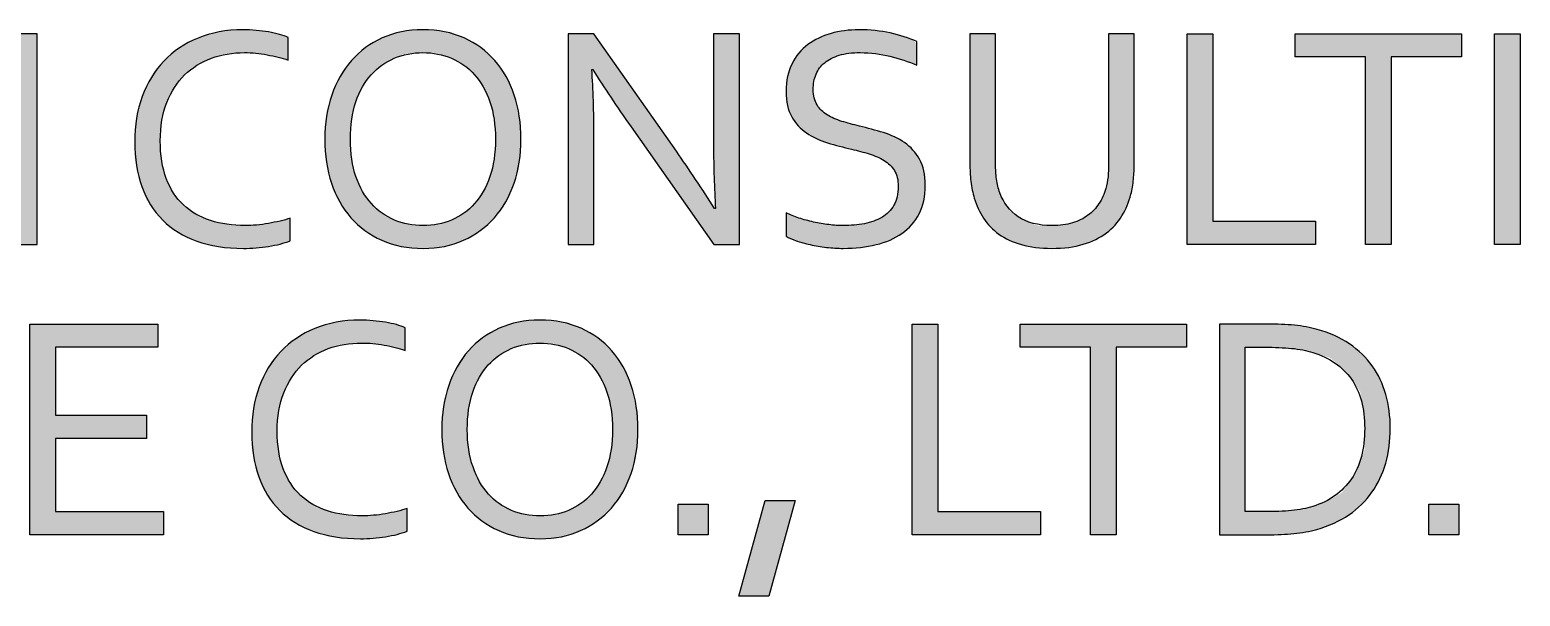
# Model space of a CAD drawing. Extents: x -18502 to 259858, y -468734 to 127958.
# Drawn here: x 100439 to 102402, y -292320 to -291575 of the extents above; entities that cross this region are included whole.
import ezdxf

# ---------------------------------------------------------------- set-up
doc = ezdxf.new("R2010")
doc.units = 0
doc.header["$LTSCALE"] = 1000
doc.layers.add('参照-TK_A1$0$TK', color=161, linetype='CONTINUOUS')
doc.layers.add('参照-TK_A1$0$图层 1', color=7, linetype='CONTINUOUS')

# ---------------------------------------------------------------- blocks, each defined once
blk = doc.blocks.new('参照-TK_A1$0$block 6')
at = {"layer": '参照-TK_A1$0$图层 1'}
h = blk.add_hatch(color=7, dxfattribs=at)
h.dxf.hatch_style = 2
edge = h.paths.add_edge_path()
edge.add_spline(control_points=[(44.8666, -12.5466), (44.8666, -12.5466), (44.8666, -12.5466), (44.8709, -12.5485), (44.8709, -12.5485), (44.8709, -12.5881), (44.8709, -12.5881), (44.8597, -12.5844), (44.8474, -12.5814), (44.8343, -12.5789), (44.8212, -12.5764), (44.8079, -12.5751), (44.7945, -12.5751), (44.7738, -12.5751), (44.7545, -12.5784), (44.7366, -12.585), (44.7187, -12.5914), (44.7031, -12.6012), (44.6899, -12.6141), (44.6767, -12.6271), (44.6663, -12.6431), (44.6587, -12.6623), (44.6511, -12.6815), (44.6473, -12.7038), (44.6473, -12.7294), (44.6473, -12.7546), (44.6509, -12.7767), (44.6579, -12.7953), (44.665, -12.8139), (44.6749, -12.8293), (44.688, -12.8415), (44.701, -12.8538), (44.7166, -12.8628), (44.735, -12.8687), (44.7533, -12.8746), (44.7736, -12.8775), (44.7961, -12.8775), (44.8022, -12.8775), (44.8087, -12.8772), (44.8157, -12.8766), (44.8225, -12.8759), (44.8294, -12.875), (44.8364, -12.8737), (44.8434, -12.8726), (44.8501, -12.8712), (44.8567, -12.8697), (44.8633, -12.8681), (44.8692, -12.8664), (44.8744, -12.8646), (44.8744, -12.8646), (44.8744, -12.9042), (44.8744, -12.9042), (44.8636, -12.9085), (44.851, -12.9117), (44.8367, -12.9139), (44.8223, -12.9163), (44.8077, -12.9174), (44.7927, -12.9174), (44.762, -12.9174), (44.7348, -12.9132), (44.7111, -12.9046), (44.6874, -12.8961), (44.6676, -12.8838), (44.6515, -12.8679), (44.6355, -12.8519), (44.6233, -12.8324), (44.615, -12.8094), (44.6068, -12.7863), (44.6027, -12.7602), (44.6027, -12.731), (44.6027, -12.7024), (44.607, -12.676), (44.6157, -12.652), (44.6245, -12.628), (44.637, -12.6072), (44.6535, -12.5901), (44.6699, -12.5728), (44.6898, -12.5593), (44.7133, -12.5497), (44.7366, -12.5401), (44.7629, -12.5352), (44.7921, -12.5352), (44.7998, -12.5352), (44.8074, -12.5356), (44.815, -12.5362), (44.8225, -12.5369), (44.8297, -12.5378), (44.8366, -12.539), (44.8435, -12.5402), (44.8497, -12.5416), (44.8558, -12.5432), (44.8616, -12.5448), (44.8666, -12.5466)], knot_values=[0, 0, 0, 0, 0.5001, 0.5001, 1, 1, 1, 2, 2, 2, 3, 3, 3, 4, 4, 4, 5, 5, 5, 6, 6, 6, 7, 7, 7, 8, 8, 8, 9, 9, 9, 10, 10, 10, 11, 11, 11, 12, 12, 12, 13, 13, 13, 14, 14, 14, 15, 15, 15, 16, 16, 16, 17, 17, 17, 18, 18, 18, 19, 19, 19, 20, 20, 20, 21, 21, 21, 22, 22, 22, 23, 23, 23, 24, 24, 24, 25, 25, 25, 26, 26, 26, 27, 27, 27, 28, 28, 28, 29, 29, 29, 30, 30, 30, 30], degree=3, periodic=0)
h = blk.add_hatch(color=7, dxfattribs=at)
h.dxf.hatch_style = 2
edge = h.paths.add_edge_path()
edge.add_spline(control_points=[(45.1572, -12.5399), (45.1572, -12.5399), (45.1572, -12.5399), (45.1785, -12.5495), (45.1998, -12.5588), (45.2177, -12.5721), (45.2325, -12.589), (45.2472, -12.6058), (45.2586, -12.6259), (45.2664, -12.6494), (45.2742, -12.6728), (45.2781, -12.6985), (45.2781, -12.7266), (45.2781, -12.7545), (45.2742, -12.7801), (45.2661, -12.8034), (45.2581, -12.8268), (45.2465, -12.8468), (45.2317, -12.8638), (45.2167, -12.8806), (45.1988, -12.8938), (45.1777, -12.9032), (45.1566, -12.9127), (45.1332, -12.9174), (45.107, -12.9174), (45.0802, -12.9174), (45.0561, -12.9127), (45.0347, -12.9032), (45.0134, -12.8938), (44.9954, -12.8806), (44.9807, -12.8638), (44.9658, -12.8468), (44.9545, -12.8268), (44.9468, -12.8034), (44.939, -12.7801), (44.9351, -12.7545), (44.9351, -12.7266), (44.9351, -12.6985), (44.9391, -12.6728), (44.9472, -12.6494), (44.9552, -12.6259), (44.9668, -12.6058), (44.9816, -12.589), (44.9965, -12.5721), (45.0144, -12.5588), (45.0356, -12.5495), (45.0567, -12.5399), (45.0804, -12.5352), (45.1065, -12.5352), (45.1333, -12.5352), (45.1572, -12.5399)], knot_values=[0, 0, 0, 0, 0.5001, 0.5001, 1, 1, 1, 2, 2, 2, 3, 3, 3, 4, 4, 4, 5, 5, 5, 6, 6, 6, 7, 7, 7, 8, 8, 8, 9, 9, 9, 10, 10, 10, 11, 11, 11, 12, 12, 12, 13, 13, 13, 14, 14, 14, 15, 15, 15, 16, 16, 16, 16], degree=3, periodic=0)
edge = h.paths.add_edge_path()
edge.add_spline(control_points=[(45.1415, -12.8743), (45.1415, -12.8743), (45.1415, -12.8743), (45.1568, -12.8679), (45.1721, -12.8615), (45.1854, -12.8519), (45.1969, -12.8392), (45.2084, -12.8266), (45.2173, -12.8108), (45.2238, -12.792), (45.2303, -12.7732), (45.2334, -12.7514), (45.2334, -12.7266), (45.2334, -12.7019), (45.2303, -12.68), (45.2238, -12.6611), (45.2173, -12.6422), (45.2084, -12.6264), (45.1969, -12.6137), (45.1854, -12.6011), (45.172, -12.5914), (45.1565, -12.585), (45.141, -12.5784), (45.1244, -12.5751), (45.1065, -12.5751), (45.0888, -12.5751), (45.0721, -12.5784), (45.0565, -12.585), (45.0411, -12.5914), (45.0276, -12.6011), (45.0163, -12.6137), (45.0048, -12.6264), (44.9958, -12.6422), (44.9893, -12.6611), (44.9828, -12.68), (44.9797, -12.7019), (44.9797, -12.7266), (44.9797, -12.7514), (44.9829, -12.7732), (44.9895, -12.792), (44.9961, -12.8108), (45.0051, -12.8266), (45.0165, -12.8392), (45.028, -12.8519), (45.0414, -12.8615), (45.0568, -12.8679), (45.0724, -12.8743), (45.0891, -12.8775), (45.107, -12.8775), (45.1249, -12.8775), (45.1415, -12.8743)], knot_values=[0, 0, 0, 0, 0.5001, 0.5001, 1, 1, 1, 2, 2, 2, 3, 3, 3, 4, 4, 4, 5, 5, 5, 6, 6, 6, 7, 7, 7, 8, 8, 8, 9, 9, 9, 10, 10, 10, 11, 11, 11, 12, 12, 12, 13, 13, 13, 14, 14, 14, 15, 15, 15, 16, 16, 16, 16], degree=3, periodic=0)
h = blk.add_hatch(color=7, dxfattribs=at)
h.dxf.hatch_style = 2
edge = h.paths.add_edge_path()
edge.add_spline(control_points=[(45.8451, -12.5766), (45.8451, -12.5766), (45.8451, -12.5766), (45.8348, -12.5797), (45.8246, -12.5827), (45.816, -12.5871), (45.8092, -12.5927), (45.8024, -12.5983), (45.7975, -12.605), (45.7941, -12.613), (45.7907, -12.621), (45.7892, -12.6299), (45.7892, -12.6397), (45.7892, -12.6504), (45.7913, -12.6594), (45.7958, -12.6665), (45.8001, -12.6735), (45.8061, -12.6793), (45.8134, -12.684), (45.8208, -12.6886), (45.8294, -12.6923), (45.8393, -12.6953), (45.849, -12.6982), (45.8593, -12.7009), (45.8698, -12.7035), (45.8842, -12.707), (45.8982, -12.7108), (45.912, -12.715), (45.9258, -12.7193), (45.9381, -12.7251), (45.9489, -12.7325), (45.9597, -12.74), (45.9684, -12.7497), (45.9751, -12.7615), (45.9818, -12.7735), (45.9852, -12.7888), (45.9852, -12.8075), (45.9852, -12.8267), (45.9816, -12.8432), (45.9743, -12.857), (45.967, -12.8708), (45.9571, -12.8823), (45.9443, -12.8912), (45.9316, -12.9001), (45.9165, -12.9067), (45.899, -12.9109), (45.8815, -12.9152), (45.8625, -12.9174), (45.8418, -12.9174), (45.8321, -12.9174), (45.8224, -12.9168), (45.8124, -12.9156), (45.8024, -12.9145), (45.7929, -12.9128), (45.7838, -12.9109), (45.7747, -12.9088), (45.7665, -12.9065), (45.7591, -12.904), (45.7518, -12.9014), (45.746, -12.8988), (45.7417, -12.8962), (45.7417, -12.8962), (45.7417, -12.8552), (45.7417, -12.8552), (45.7484, -12.8585), (45.7559, -12.8615), (45.7641, -12.8643), (45.7724, -12.8671), (45.7809, -12.8693), (45.7898, -12.8713), (45.7985, -12.8733), (45.8074, -12.8748), (45.8164, -12.8759), (45.8254, -12.877), (45.8339, -12.8775), (45.8418, -12.8775), (45.8546, -12.8775), (45.8669, -12.8764), (45.8786, -12.8742), (45.8902, -12.8721), (45.9004, -12.8683), (45.9092, -12.8632), (45.9181, -12.8581), (45.925, -12.851), (45.9302, -12.8421), (45.9352, -12.8332), (45.9378, -12.8221), (45.9378, -12.8086), (45.9378, -12.7977), (45.9356, -12.7887), (45.9311, -12.7813), (45.9265, -12.7743), (45.9206, -12.7683), (45.913, -12.7636), (45.9055, -12.7589), (45.8968, -12.7552), (45.8871, -12.7522), (45.8772, -12.7493), (45.8669, -12.7465), (45.8561, -12.744), (45.8418, -12.7407), (45.8278, -12.737), (45.814, -12.7329), (45.8004, -12.7287), (45.7882, -12.723), (45.7774, -12.7156), (45.7667, -12.7082), (45.758, -12.6988), (45.7516, -12.6873), (45.745, -12.6757), (45.7417, -12.6609), (45.7417, -12.6429), (45.7417, -12.6242), (45.7452, -12.6081), (45.7521, -12.5945), (45.7589, -12.5811), (45.7681, -12.5699), (45.7798, -12.5611), (45.7915, -12.5523), (45.805, -12.5458), (45.8203, -12.5416), (45.8355, -12.5373), (45.8518, -12.5352), (45.869, -12.5352), (45.8886, -12.5352), (45.907, -12.5371), (45.9239, -12.5408), (45.941, -12.5447), (45.9565, -12.5496), (45.9706, -12.5556), (45.9706, -12.5556), (45.9706, -12.5972), (45.9706, -12.5972), (45.9554, -12.5908), (45.9396, -12.5855), (45.9234, -12.5815), (45.907, -12.5774), (45.8897, -12.5753), (45.8712, -12.5751), (45.8572, -12.5751), (45.8451, -12.5766)], knot_values=[0, 0, 0, 0, 0.5001, 0.5001, 1, 1, 1, 2, 2, 2, 3, 3, 3, 4, 4, 4, 5, 5, 5, 6, 6, 6, 7, 7, 7, 8, 8, 8, 9, 9, 9, 10, 10, 10, 11, 11, 11, 12, 12, 12, 13, 13, 13, 14, 14, 14, 15, 15, 15, 16, 16, 16, 17, 17, 17, 18, 18, 18, 19, 19, 19, 20, 20, 20, 21, 21, 21, 22, 22, 22, 23, 23, 23, 24, 24, 24, 25, 25, 25, 26, 26, 26, 27, 27, 27, 28, 28, 28, 29, 29, 29, 30, 30, 30, 31, 31, 31, 32, 32, 32, 33, 33, 33, 34, 34, 34, 35, 35, 35, 36, 36, 36, 37, 37, 37, 38, 38, 38, 39, 39, 39, 40, 40, 40, 41, 41, 41, 42, 42, 42, 43, 43, 43, 44, 44, 44, 45, 45, 45, 46, 46, 46, 46], degree=3, periodic=0)
h = blk.add_hatch(color=7, dxfattribs=at)
h.dxf.hatch_style = 2
edge = h.paths.add_edge_path()
edge.add_spline(control_points=[(44.133, -12.9105), (44.133, -12.9105), (44.133, -12.9105), (44.133, -12.9105), (44.133, -12.9105), (44.133, -12.5421), (44.133, -12.5421), (44.133, -12.5421), (44.1775, -12.5421), (44.1775, -12.5421), (44.1775, -12.5421), (44.3221, -12.7476), (44.3221, -12.7476), (44.3447, -12.7801), (44.367, -12.8135), (44.389, -12.8477), (44.389, -12.8477), (44.3906, -12.8477), (44.3906, -12.8477), (44.3883, -12.8119), (44.3871, -12.7755), (44.3871, -12.7382), (44.3871, -12.7382), (44.3871, -12.5421), (44.3871, -12.5421), (44.3871, -12.5421), (44.4323, -12.5421), (44.4323, -12.5421), (44.4323, -12.5421), (44.4323, -12.9105), (44.4323, -12.9105), (44.4323, -12.9105), (44.3873, -12.9105), (44.3873, -12.9105), (44.3873, -12.9105), (44.2428, -12.7051), (44.2428, -12.7051), (44.2177, -12.6693), (44.1955, -12.6359), (44.1759, -12.6049), (44.1759, -12.6049), (44.1742, -12.6049), (44.1742, -12.6049), (44.1766, -12.6386), (44.1779, -12.6776), (44.1779, -12.7225), (44.1779, -12.7225), (44.1779, -12.9105), (44.1779, -12.9105), (44.1779, -12.9105), (44.133, -12.9105)], knot_values=[0, 0, 0, 0, 0.5001, 0.5001, 1, 1, 1, 2, 2, 2, 3, 3, 3, 4, 4, 4, 5, 5, 5, 6, 6, 6, 7, 7, 7, 8, 8, 8, 9, 9, 9, 10, 10, 10, 11, 11, 11, 12, 12, 12, 13, 13, 13, 14, 14, 14, 15, 15, 15, 16, 16, 16, 16], degree=3, periodic=0)
h = blk.add_hatch(color=7, dxfattribs=at)
h.dxf.hatch_style = 2
edge = h.paths.add_edge_path()
edge.add_spline(control_points=[(45.3607, -12.9105), (45.3607, -12.9105), (45.3607, -12.9105), (45.3607, -12.9105), (45.3607, -12.9105), (45.3607, -12.5421), (45.3607, -12.5421), (45.3607, -12.5421), (45.4054, -12.5421), (45.4054, -12.5421), (45.4054, -12.5421), (45.5498, -12.7476), (45.5498, -12.7476), (45.5724, -12.7801), (45.5948, -12.8135), (45.6167, -12.8477), (45.6167, -12.8477), (45.6184, -12.8477), (45.6184, -12.8477), (45.616, -12.8119), (45.6149, -12.7755), (45.6149, -12.7382), (45.6149, -12.7382), (45.6149, -12.5421), (45.6149, -12.5421), (45.6149, -12.5421), (45.6601, -12.5421), (45.6601, -12.5421), (45.6601, -12.5421), (45.6601, -12.9105), (45.6601, -12.9105), (45.6601, -12.9105), (45.6151, -12.9105), (45.6151, -12.9105), (45.6151, -12.9105), (45.4705, -12.7051), (45.4705, -12.7051), (45.4456, -12.6693), (45.4233, -12.6359), (45.4036, -12.6049), (45.4036, -12.6049), (45.402, -12.6049), (45.402, -12.6049), (45.4044, -12.6386), (45.4056, -12.6776), (45.4056, -12.7225), (45.4056, -12.7225), (45.4056, -12.9105), (45.4056, -12.9105), (45.4056, -12.9105), (45.3607, -12.9105)], knot_values=[0, 0, 0, 0, 0.5001, 0.5001, 1, 1, 1, 2, 2, 2, 3, 3, 3, 4, 4, 4, 5, 5, 5, 6, 6, 6, 7, 7, 7, 8, 8, 8, 9, 9, 9, 10, 10, 10, 11, 11, 11, 12, 12, 12, 13, 13, 13, 14, 14, 14, 15, 15, 15, 16, 16, 16, 16], degree=3, periodic=0)
h = blk.add_hatch(color=7, dxfattribs=at)
h.dxf.hatch_style = 2
edge = h.paths.add_edge_path()
edge.add_spline(control_points=[(46.1086, -12.7874), (46.1086, -12.7874), (46.1086, -12.7874), (46.1097, -12.7961), (46.111, -12.8049), (46.1129, -12.8128), (46.1154, -12.82), (46.1219, -12.8378), (46.1325, -12.8518), (46.1476, -12.8621), (46.1624, -12.8724), (46.1822, -12.8775), (46.2069, -12.8775), (46.2203, -12.8775), (46.2321, -12.876), (46.2425, -12.8728), (46.2529, -12.8697), (46.262, -12.8653), (46.2696, -12.8596), (46.2774, -12.854), (46.2838, -12.8471), (46.2889, -12.8391), (46.2941, -12.8311), (46.298, -12.8222), (46.3007, -12.8125), (46.3026, -12.8065), (46.3039, -12.7997), (46.3047, -12.7923), (46.3054, -12.7848), (46.3058, -12.7776), (46.3058, -12.7707), (46.3058, -12.7707), (46.3058, -12.5421), (46.3058, -12.5421), (46.3058, -12.5421), (46.3506, -12.5421), (46.3506, -12.5421), (46.3506, -12.5421), (46.3506, -12.7696), (46.3506, -12.7696), (46.3506, -12.7782), (46.3501, -12.7872), (46.3492, -12.7965), (46.3483, -12.8059), (46.3468, -12.8146), (46.3448, -12.8227), (46.3413, -12.8363), (46.3361, -12.8488), (46.3291, -12.8605), (46.3222, -12.8721), (46.313, -12.882), (46.3018, -12.8904), (46.2906, -12.8989), (46.2772, -12.9055), (46.2615, -12.9103), (46.2458, -12.915), (46.2274, -12.9174), (46.2063, -12.9174), (46.1862, -12.9174), (46.1684, -12.9152), (46.1531, -12.9109), (46.1379, -12.9064), (46.1249, -12.9003), (46.1139, -12.8925), (46.1031, -12.8847), (46.0941, -12.8755), (46.0871, -12.8647), (46.0801, -12.854), (46.0747, -12.8422), (46.0709, -12.8296), (46.0681, -12.8204), (46.0661, -12.8106), (46.0649, -12.8001), (46.0637, -12.7897), (46.0631, -12.7795), (46.0631, -12.7696), (46.0631, -12.7696), (46.0631, -12.5421), (46.0631, -12.5421), (46.0631, -12.5421), (46.108, -12.5421), (46.108, -12.5421), (46.108, -12.5421), (46.108, -12.7707), (46.108, -12.7707), (46.108, -12.7789), (46.1086, -12.7874)], knot_values=[0, 0, 0, 0, 0.5001, 0.5001, 1, 1, 1, 2, 2, 2, 3, 3, 3, 4, 4, 4, 5, 5, 5, 6, 6, 6, 7, 7, 7, 8, 8, 8, 9, 9, 9, 10, 10, 10, 11, 11, 11, 12, 12, 12, 13, 13, 13, 14, 14, 14, 15, 15, 15, 16, 16, 16, 17, 17, 17, 18, 18, 18, 19, 19, 19, 20, 20, 20, 21, 21, 21, 22, 22, 22, 23, 23, 23, 24, 24, 24, 25, 25, 25, 26, 26, 26, 27, 27, 27, 28, 28, 28, 28], degree=3, periodic=0)
h = blk.add_hatch(color=7, dxfattribs=at)
h.dxf.hatch_style = 2
h.paths.add_polyline_path([(46.4877, -12.5421), (46.4877, -12.8701), (46.6675, -12.8701), (46.6675, -12.9105), (46.4429, -12.9105), (46.4429, -12.5421)])
h = blk.add_hatch(color=7, dxfattribs=at)
h.dxf.hatch_style = 2
h.paths.add_polyline_path([(46.7997, -12.9105), (46.7547, -12.9105), (46.7547, -12.5827), (46.6317, -12.5827), (46.6317, -12.5421), (46.9226, -12.5421), (46.9226, -12.5827), (46.7997, -12.5827)])
h = blk.add_hatch(color=7, dxfattribs=at)
h.dxf.hatch_style = 2
h.paths.add_polyline_path([(46.9805, -12.9105), (46.9805, -12.5421), (47.0255, -12.5421), (47.0255, -12.9105)])
h = blk.add_hatch(color=7, dxfattribs=at)
h.dxf.hatch_style = 2
h.paths.add_polyline_path([(44.4642, -13.3777), (44.6531, -13.3777), (44.6531, -13.4182), (44.4193, -13.4182), (44.4193, -13.0498), (44.6428, -13.0498), (44.6428, -13.0903), (44.4642, -13.0903), (44.4642, -13.2093), (44.6231, -13.2093), (44.6231, -13.2497), (44.4642, -13.2497)])
h = blk.add_hatch(color=7, dxfattribs=at)
h.dxf.hatch_style = 2
edge = h.paths.add_edge_path()
edge.add_spline(control_points=[(45.0712, -13.0543), (45.0712, -13.0543), (45.0712, -13.0543), (45.0754, -13.0561), (45.0754, -13.0561), (45.0754, -13.0957), (45.0754, -13.0957), (45.0643, -13.0921), (45.0522, -13.0891), (45.0388, -13.0865), (45.0257, -13.0841), (45.0125, -13.0829), (44.9991, -13.0829), (44.9784, -13.0829), (44.9592, -13.0861), (44.9412, -13.0926), (44.9233, -13.0992), (44.9077, -13.1088), (44.8945, -13.1217), (44.8813, -13.1348), (44.871, -13.1508), (44.8632, -13.17), (44.8556, -13.1891), (44.8518, -13.2115), (44.8518, -13.237), (44.8518, -13.2624), (44.8554, -13.2843), (44.8625, -13.303), (44.8696, -13.3215), (44.8796, -13.337), (44.8926, -13.3493), (44.9056, -13.3614), (44.9212, -13.3704), (44.9396, -13.3764), (44.9578, -13.3822), (44.9783, -13.3851), (45.0007, -13.3851), (45.0068, -13.3851), (45.0134, -13.3848), (45.0202, -13.3841), (45.0271, -13.3836), (45.034, -13.3827), (45.0411, -13.3814), (45.048, -13.3803), (45.0547, -13.3789), (45.0613, -13.3773), (45.0679, -13.3758), (45.0739, -13.374), (45.079, -13.3722), (45.079, -13.3722), (45.079, -13.4118), (45.079, -13.4118), (45.0682, -13.4161), (45.0556, -13.4194), (45.0413, -13.4216), (45.027, -13.4238), (45.0123, -13.4251), (44.9972, -13.4251), (44.9667, -13.4251), (44.9395, -13.4209), (44.9158, -13.4123), (44.892, -13.4038), (44.8723, -13.3915), (44.8562, -13.3756), (44.8401, -13.3595), (44.828, -13.3401), (44.8196, -13.317), (44.8114, -13.294), (44.8073, -13.2679), (44.8073, -13.2387), (44.8073, -13.2101), (44.8116, -13.1837), (44.8203, -13.1597), (44.829, -13.1356), (44.8416, -13.115), (44.8581, -13.0977), (44.8744, -13.0805), (44.8944, -13.067), (44.9178, -13.0575), (44.9412, -13.0477), (44.9676, -13.0429), (44.9967, -13.0429), (45.0044, -13.0429), (45.012, -13.0433), (45.0195, -13.0439), (45.0271, -13.0446), (45.0343, -13.0455), (45.0412, -13.0466), (45.048, -13.0478), (45.0544, -13.0492), (45.0603, -13.0508), (45.0662, -13.0526), (45.0712, -13.0543)], knot_values=[0, 0, 0, 0, 0.5001, 0.5001, 1, 1, 1, 2, 2, 2, 3, 3, 3, 4, 4, 4, 5, 5, 5, 6, 6, 6, 7, 7, 7, 8, 8, 8, 9, 9, 9, 10, 10, 10, 11, 11, 11, 12, 12, 12, 13, 13, 13, 14, 14, 14, 15, 15, 15, 16, 16, 16, 17, 17, 17, 18, 18, 18, 19, 19, 19, 20, 20, 20, 21, 21, 21, 22, 22, 22, 23, 23, 23, 24, 24, 24, 25, 25, 25, 26, 26, 26, 27, 27, 27, 28, 28, 28, 29, 29, 29, 30, 30, 30, 30], degree=3, periodic=0)
h = blk.add_hatch(color=7, dxfattribs=at)
h.dxf.hatch_style = 2
edge = h.paths.add_edge_path()
edge.add_spline(control_points=[(45.3619, -13.0476), (45.3619, -13.0476), (45.3619, -13.0476), (45.3831, -13.0571), (45.4043, -13.0665), (45.4223, -13.0796), (45.437, -13.0966), (45.4517, -13.1135), (45.463, -13.1337), (45.471, -13.157), (45.4787, -13.1805), (45.4827, -13.2061), (45.4827, -13.2342), (45.4827, -13.2622), (45.4787, -13.2878), (45.4707, -13.3111), (45.4626, -13.3344), (45.4512, -13.3545), (45.4363, -13.3714), (45.4213, -13.3883), (45.4034, -13.4015), (45.3823, -13.4109), (45.3613, -13.4203), (45.3378, -13.4251), (45.3117, -13.4251), (45.2847, -13.4251), (45.2607, -13.4203), (45.2392, -13.4109), (45.2181, -13.4015), (45.2, -13.3883), (45.1852, -13.3714), (45.1704, -13.3545), (45.1592, -13.3344), (45.1514, -13.3111), (45.1436, -13.2878), (45.1396, -13.2622), (45.1396, -13.2342), (45.1396, -13.2061), (45.1437, -13.1805), (45.1517, -13.157), (45.1599, -13.1337), (45.1713, -13.1135), (45.1862, -13.0966), (45.201, -13.0796), (45.219, -13.0665), (45.2401, -13.0571), (45.2613, -13.0476), (45.2849, -13.0429), (45.3111, -13.0429), (45.3379, -13.0429), (45.3619, -13.0476)], knot_values=[0, 0, 0, 0, 0.5001, 0.5001, 1, 1, 1, 2, 2, 2, 3, 3, 3, 4, 4, 4, 5, 5, 5, 6, 6, 6, 7, 7, 7, 8, 8, 8, 9, 9, 9, 10, 10, 10, 11, 11, 11, 12, 12, 12, 13, 13, 13, 14, 14, 14, 15, 15, 15, 16, 16, 16, 16], degree=3, periodic=0)
edge = h.paths.add_edge_path()
edge.add_spline(control_points=[(45.3462, -13.382), (45.3462, -13.382), (45.3462, -13.382), (45.3614, -13.3756), (45.3766, -13.3691), (45.39, -13.3595), (45.4015, -13.347), (45.4129, -13.3342), (45.4218, -13.3184), (45.4284, -13.2996), (45.4348, -13.2809), (45.4381, -13.259), (45.4381, -13.2342), (45.4381, -13.2095), (45.4348, -13.1877), (45.4284, -13.1687), (45.4218, -13.1498), (45.4129, -13.134), (45.4015, -13.1213), (45.39, -13.1088), (45.3766, -13.0992), (45.3611, -13.0926), (45.3456, -13.0861), (45.3289, -13.0829), (45.3111, -13.0829), (45.2933, -13.0829), (45.2767, -13.0861), (45.2611, -13.0926), (45.2457, -13.0992), (45.2322, -13.1088), (45.2209, -13.1213), (45.2094, -13.134), (45.2004, -13.1498), (45.194, -13.1687), (45.1873, -13.1877), (45.1842, -13.2095), (45.1842, -13.2342), (45.1842, -13.259), (45.1874, -13.2809), (45.1942, -13.2996), (45.2006, -13.3184), (45.2097, -13.3342), (45.2211, -13.347), (45.2325, -13.3595), (45.2459, -13.3691), (45.2614, -13.3756), (45.277, -13.382), (45.2937, -13.3851), (45.3117, -13.3851), (45.3295, -13.3851), (45.3462, -13.382)], knot_values=[0, 0, 0, 0, 0.5001, 0.5001, 1, 1, 1, 2, 2, 2, 3, 3, 3, 4, 4, 4, 5, 5, 5, 6, 6, 6, 7, 7, 7, 8, 8, 8, 9, 9, 9, 10, 10, 10, 11, 11, 11, 12, 12, 12, 13, 13, 13, 14, 14, 14, 15, 15, 15, 16, 16, 16, 16], degree=3, periodic=0)
h = blk.add_hatch(color=7, dxfattribs=at)
h.dxf.hatch_style = 2
h.paths.add_polyline_path([(46.0069, -13.0498), (46.0069, -13.3777), (46.1867, -13.3777), (46.1867, -13.4182), (45.962, -13.4182), (45.962, -13.0498)])
h = blk.add_hatch(color=7, dxfattribs=at)
h.dxf.hatch_style = 2
h.paths.add_polyline_path([(46.3189, -13.4182), (46.2739, -13.4182), (46.2739, -13.0903), (46.1509, -13.0903), (46.1509, -13.0498), (46.442, -13.0498), (46.442, -13.0903), (46.3189, -13.0903)])
h = blk.add_hatch(color=7, dxfattribs=at)
h.dxf.hatch_style = 2
edge = h.paths.add_edge_path()
edge.add_spline(control_points=[(46.7108, -13.0736), (46.7108, -13.0736), (46.7108, -13.0736), (46.7268, -13.0845), (46.7429, -13.0954), (46.7562, -13.1081), (46.7668, -13.1229), (46.7773, -13.1377), (46.7852, -13.1543), (46.7904, -13.1728), (46.7957, -13.1911), (46.7983, -13.2111), (46.7983, -13.2323), (46.7983, -13.2537), (46.7957, -13.274), (46.7903, -13.293), (46.785, -13.3118), (46.7769, -13.3289), (46.7662, -13.3439), (46.7555, -13.3591), (46.7421, -13.3722), (46.7261, -13.3833), (46.7099, -13.3943), (46.6912, -13.4028), (46.6697, -13.4089), (46.6574, -13.4124), (46.6441, -13.4147), (46.6297, -13.4161), (46.6155, -13.4175), (46.5999, -13.4182), (46.5832, -13.4182), (46.5832, -13.4182), (46.4998, -13.4182), (46.4998, -13.4182), (46.4998, -13.4182), (46.4998, -13.0498), (46.4998, -13.0498), (46.4998, -13.0498), (46.5841, -13.0498), (46.5841, -13.0498), (46.6007, -13.0498), (46.6163, -13.0505), (46.6306, -13.0518), (46.6449, -13.0532), (46.6583, -13.0557), (46.6705, -13.0592), (46.6919, -13.0652), (46.7108, -13.0736)], knot_values=[0, 0, 0, 0, 0.5001, 0.5001, 1, 1, 1, 2, 2, 2, 3, 3, 3, 4, 4, 4, 5, 5, 5, 6, 6, 6, 7, 7, 7, 8, 8, 8, 9, 9, 9, 10, 10, 10, 11, 11, 11, 12, 12, 12, 13, 13, 13, 14, 14, 14, 15, 15, 15, 15], degree=3, periodic=0)
edge = h.paths.add_edge_path()
edge.add_spline(control_points=[(46.6118, -13.3771), (46.6118, -13.3771), (46.6118, -13.3771), (46.6256, -13.3758), (46.6393, -13.3746), (46.6519, -13.3721), (46.663, -13.3686), (46.6922, -13.3595), (46.7147, -13.3434), (46.7303, -13.3205), (46.7458, -13.2975), (46.7536, -13.2682), (46.7536, -13.2323), (46.7536, -13.197), (46.7458, -13.1682), (46.7303, -13.1461), (46.7147, -13.1241), (46.6922, -13.1085), (46.663, -13.0994), (46.6519, -13.0959), (46.6393, -13.0935), (46.6256, -13.0922), (46.6118, -13.0909), (46.5963, -13.0903), (46.579, -13.0903), (46.579, -13.0903), (46.5446, -13.0903), (46.5446, -13.0903), (46.5446, -13.0903), (46.5446, -13.3777), (46.5446, -13.3777), (46.5446, -13.3777), (46.579, -13.3777), (46.579, -13.3777), (46.5963, -13.3777), (46.6118, -13.3771)], knot_values=[0, 0, 0, 0, 0.5001, 0.5001, 1, 1, 1, 2, 2, 2, 3, 3, 3, 4, 4, 4, 5, 5, 5, 6, 6, 6, 7, 7, 7, 8, 8, 8, 9, 9, 9, 10, 10, 10, 11, 11, 11, 11], degree=3, periodic=0)
h = blk.add_hatch(color=7, dxfattribs=at)
h.dxf.hatch_style = 2
h.paths.add_polyline_path([(45.5529, -13.4182), (45.5529, -13.3645), (45.6052, -13.3645), (45.6052, -13.4182)])
h = blk.add_hatch(color=7, dxfattribs=at)
h.dxf.hatch_style = 2
h.paths.add_polyline_path([(45.7051, -13.3581), (45.7574, -13.3581), (45.7116, -13.5256), (45.6592, -13.5256)])
h = blk.add_hatch(color=7, dxfattribs=at)
h.dxf.hatch_style = 2
h.paths.add_polyline_path([(46.8657, -13.4182), (46.8657, -13.3645), (46.918, -13.3645), (46.918, -13.4182)])
at = {"layer": '参照-TK_A1$0$图层 1', "color": 7}
for points in [[(46.4877, -12.5421), (46.4877, -12.8701), (46.6675, -12.8701), (46.6675, -12.9105), (46.4429, -12.9105), (46.4429, -12.5421), (46.4877, -12.5421)], [(46.7997, -12.9105), (46.7547, -12.9105), (46.7547, -12.5827), (46.6317, -12.5827), (46.6317, -12.5421), (46.9226, -12.5421), (46.9226, -12.5827), (46.7997, -12.5827), (46.7997, -12.9105)], [(46.9805, -12.9105), (46.9805, -12.5421), (47.0255, -12.5421), (47.0255, -12.9105), (46.9805, -12.9105)], [(44.4642, -13.3777), (44.6531, -13.3777), (44.6531, -13.4182), (44.4193, -13.4182), (44.4193, -13.0498), (44.6428, -13.0498), (44.6428, -13.0903), (44.4642, -13.0903), (44.4642, -13.2093), (44.6231, -13.2093), (44.6231, -13.2497), (44.4642, -13.2497), (44.4642, -13.3777)], [(46.0069, -13.0498), (46.0069, -13.3777), (46.1867, -13.3777), (46.1867, -13.4182), (45.962, -13.4182), (45.962, -13.0498), (46.0069, -13.0498)], [(46.3189, -13.4182), (46.2739, -13.4182), (46.2739, -13.0903), (46.1509, -13.0903), (46.1509, -13.0498), (46.442, -13.0498), (46.442, -13.0903), (46.3189, -13.0903), (46.3189, -13.4182)], [(45.5529, -13.4182), (45.5529, -13.3645), (45.6052, -13.3645), (45.6052, -13.4182), (45.5529, -13.4182)], [(45.7051, -13.3581), (45.7574, -13.3581), (45.7116, -13.5256), (45.6592, -13.5256), (45.7051, -13.3581)], [(46.8657, -13.4182), (46.8657, -13.3645), (46.918, -13.3645), (46.918, -13.4182), (46.8657, -13.4182)]]:
    blk.add_lwpolyline(points, dxfattribs=at)
for points, knots in [([(44.7945, -12.5751), (44.7738, -12.5751), (44.7545, -12.5784), (44.7366, -12.585), (44.7187, -12.5914), (44.7031, -12.6012), (44.6899, -12.6141), (44.6767, -12.6271), (44.6663, -12.6431), (44.6587, -12.6623), (44.6511, -12.6815), (44.6473, -12.7038), (44.6473, -12.7294), (44.6473, -12.7546), (44.6509, -12.7767), (44.6579, -12.7953), (44.665, -12.8139), (44.6749, -12.8293), (44.688, -12.8415), (44.701, -12.8538), (44.7166, -12.8628), (44.735, -12.8687), (44.7533, -12.8746), (44.7736, -12.8775), (44.7961, -12.8775), (44.8022, -12.8775), (44.8087, -12.8772), (44.8157, -12.8766), (44.8225, -12.8759), (44.8294, -12.875), (44.8364, -12.8737), (44.8434, -12.8726), (44.8501, -12.8712), (44.8567, -12.8697), (44.8633, -12.8681), (44.8692, -12.8664), (44.8744, -12.8646), (44.8744, -12.8646), (44.8744, -12.9042), (44.8744, -12.9042), (44.8636, -12.9085), (44.851, -12.9117), (44.8367, -12.9139), (44.8223, -12.9163), (44.8077, -12.9174), (44.7927, -12.9174), (44.762, -12.9174), (44.7348, -12.9132), (44.7111, -12.9046), (44.6874, -12.8961), (44.6676, -12.8838), (44.6515, -12.8679), (44.6355, -12.8519), (44.6233, -12.8324), (44.615, -12.8094), (44.6068, -12.7863), (44.6027, -12.7602), (44.6027, -12.731), (44.6027, -12.7024), (44.607, -12.676), (44.6157, -12.652), (44.6245, -12.628), (44.637, -12.6072), (44.6535, -12.5901), (44.6699, -12.5728), (44.6898, -12.5593), (44.7133, -12.5497), (44.7366, -12.5401), (44.7629, -12.5352), (44.7921, -12.5352), (44.7998, -12.5352), (44.8074, -12.5356), (44.815, -12.5362), (44.8225, -12.5369), (44.8297, -12.5378), (44.8366, -12.539), (44.8435, -12.5402), (44.8497, -12.5416), (44.8558, -12.5432), (44.8616, -12.5448), (44.8666, -12.5466), (44.8709, -12.5485), (44.8709, -12.5485), (44.8709, -12.5881), (44.8709, -12.5881), (44.8597, -12.5844), (44.8474, -12.5814), (44.8343, -12.5789), (44.8212, -12.5764), (44.8079, -12.5751), (44.7945, -12.5751)], [0, 0, 0, 0, 1, 1, 1, 2, 2, 2, 3, 3, 3, 4, 4, 4, 5, 5, 5, 6, 6, 6, 7, 7, 7, 8, 8, 8, 9, 9, 9, 10, 10, 10, 11, 11, 11, 12, 12, 12, 13, 13, 13, 14, 14, 14, 15, 15, 15, 16, 16, 16, 17, 17, 17, 18, 18, 18, 19, 19, 19, 20, 20, 20, 21, 21, 21, 22, 22, 22, 23, 23, 23, 24, 24, 24, 25, 25, 25, 26, 26, 26, 27, 27, 27, 28, 28, 28, 29, 29, 29, 30, 30, 30, 30]), ([(45.2781, -12.7266), (45.2781, -12.7545), (45.2742, -12.7801), (45.2661, -12.8034), (45.2581, -12.8268), (45.2465, -12.8468), (45.2317, -12.8638), (45.2167, -12.8806), (45.1988, -12.8938), (45.1777, -12.9032), (45.1566, -12.9127), (45.1332, -12.9174), (45.107, -12.9174), (45.0802, -12.9174), (45.0561, -12.9127), (45.0347, -12.9032), (45.0134, -12.8938), (44.9954, -12.8806), (44.9807, -12.8638), (44.9658, -12.8468), (44.9545, -12.8268), (44.9468, -12.8034), (44.939, -12.7801), (44.9351, -12.7545), (44.9351, -12.7266), (44.9351, -12.6985), (44.9391, -12.6728), (44.9472, -12.6494), (44.9552, -12.6259), (44.9668, -12.6058), (44.9816, -12.589), (44.9965, -12.5721), (45.0144, -12.5588), (45.0356, -12.5495), (45.0567, -12.5399), (45.0804, -12.5352), (45.1065, -12.5352), (45.1333, -12.5352), (45.1572, -12.5399), (45.1785, -12.5495), (45.1998, -12.5588), (45.2177, -12.5721), (45.2325, -12.589), (45.2472, -12.6058), (45.2586, -12.6259), (45.2664, -12.6494), (45.2742, -12.6728), (45.2781, -12.6985), (45.2781, -12.7266)], [0, 0, 0, 0, 1, 1, 1, 2, 2, 2, 3, 3, 3, 4, 4, 4, 5, 5, 5, 6, 6, 6, 7, 7, 7, 8, 8, 8, 9, 9, 9, 10, 10, 10, 11, 11, 11, 12, 12, 12, 13, 13, 13, 14, 14, 14, 15, 15, 15, 16, 16, 16, 16]), ([(45.7892, -12.6397), (45.7892, -12.6504), (45.7913, -12.6594), (45.7958, -12.6665), (45.8001, -12.6735), (45.8061, -12.6793), (45.8134, -12.684), (45.8208, -12.6886), (45.8294, -12.6923), (45.8393, -12.6953), (45.849, -12.6982), (45.8593, -12.7009), (45.8698, -12.7035), (45.8842, -12.707), (45.8982, -12.7108), (45.912, -12.715), (45.9258, -12.7193), (45.9381, -12.7251), (45.9489, -12.7325), (45.9597, -12.74), (45.9684, -12.7497), (45.9751, -12.7615), (45.9818, -12.7735), (45.9852, -12.7888), (45.9852, -12.8075), (45.9852, -12.8267), (45.9816, -12.8432), (45.9743, -12.857), (45.967, -12.8708), (45.9571, -12.8823), (45.9443, -12.8912), (45.9316, -12.9001), (45.9165, -12.9067), (45.899, -12.9109), (45.8815, -12.9152), (45.8625, -12.9174), (45.8418, -12.9174), (45.8321, -12.9174), (45.8224, -12.9168), (45.8124, -12.9156), (45.8024, -12.9145), (45.7929, -12.9128), (45.7838, -12.9109), (45.7747, -12.9088), (45.7665, -12.9065), (45.7591, -12.904), (45.7518, -12.9014), (45.746, -12.8988), (45.7417, -12.8962), (45.7417, -12.8962), (45.7417, -12.8552), (45.7417, -12.8552), (45.7484, -12.8585), (45.7559, -12.8615), (45.7641, -12.8643), (45.7724, -12.8671), (45.7809, -12.8693), (45.7898, -12.8713), (45.7985, -12.8733), (45.8074, -12.8748), (45.8164, -12.8759), (45.8254, -12.877), (45.8339, -12.8775), (45.8418, -12.8775), (45.8546, -12.8775), (45.8669, -12.8764), (45.8786, -12.8742), (45.8902, -12.8721), (45.9004, -12.8683), (45.9092, -12.8632), (45.9181, -12.8581), (45.925, -12.851), (45.9302, -12.8421), (45.9352, -12.8332), (45.9378, -12.8221), (45.9378, -12.8086), (45.9378, -12.7977), (45.9356, -12.7887), (45.9311, -12.7813), (45.9265, -12.7743), (45.9206, -12.7683), (45.913, -12.7636), (45.9055, -12.7589), (45.8968, -12.7552), (45.8871, -12.7522), (45.8772, -12.7493), (45.8669, -12.7465), (45.8561, -12.744), (45.8418, -12.7407), (45.8278, -12.737), (45.814, -12.7329), (45.8004, -12.7287), (45.7882, -12.723), (45.7774, -12.7156), (45.7667, -12.7082), (45.758, -12.6988), (45.7516, -12.6873), (45.745, -12.6757), (45.7417, -12.6609), (45.7417, -12.6429), (45.7417, -12.6242), (45.7452, -12.6081), (45.7521, -12.5945), (45.7589, -12.5811), (45.7681, -12.5699), (45.7798, -12.5611), (45.7915, -12.5523), (45.805, -12.5458), (45.8203, -12.5416), (45.8355, -12.5373), (45.8518, -12.5352), (45.869, -12.5352), (45.8886, -12.5352), (45.907, -12.5371), (45.9239, -12.5408), (45.941, -12.5447), (45.9565, -12.5496), (45.9706, -12.5556), (45.9706, -12.5556), (45.9706, -12.5972), (45.9706, -12.5972), (45.9554, -12.5908), (45.9396, -12.5855), (45.9234, -12.5815), (45.907, -12.5774), (45.8897, -12.5753), (45.8712, -12.5751), (45.8572, -12.5751), (45.8451, -12.5766), (45.8348, -12.5797), (45.8246, -12.5827), (45.816, -12.5871), (45.8092, -12.5927), (45.8024, -12.5983), (45.7975, -12.605), (45.7941, -12.613), (45.7907, -12.621), (45.7892, -12.6299), (45.7892, -12.6397)], [0, 0, 0, 0, 1, 1, 1, 2, 2, 2, 3, 3, 3, 4, 4, 4, 5, 5, 5, 6, 6, 6, 7, 7, 7, 8, 8, 8, 9, 9, 9, 10, 10, 10, 11, 11, 11, 12, 12, 12, 13, 13, 13, 14, 14, 14, 15, 15, 15, 16, 16, 16, 17, 17, 17, 18, 18, 18, 19, 19, 19, 20, 20, 20, 21, 21, 21, 22, 22, 22, 23, 23, 23, 24, 24, 24, 25, 25, 25, 26, 26, 26, 27, 27, 27, 28, 28, 28, 29, 29, 29, 30, 30, 30, 31, 31, 31, 32, 32, 32, 33, 33, 33, 34, 34, 34, 35, 35, 35, 36, 36, 36, 37, 37, 37, 38, 38, 38, 39, 39, 39, 40, 40, 40, 41, 41, 41, 42, 42, 42, 43, 43, 43, 44, 44, 44, 45, 45, 45, 46, 46, 46, 46]), ([(44.3221, -12.7476), (44.3447, -12.7801), (44.367, -12.8135), (44.389, -12.8477), (44.389, -12.8477), (44.3906, -12.8477), (44.3906, -12.8477), (44.3883, -12.8119), (44.3871, -12.7755), (44.3871, -12.7382), (44.3871, -12.7382), (44.3871, -12.5421), (44.3871, -12.5421), (44.3871, -12.5421), (44.4323, -12.5421), (44.4323, -12.5421), (44.4323, -12.5421), (44.4323, -12.9105), (44.4323, -12.9105), (44.4323, -12.9105), (44.3873, -12.9105), (44.3873, -12.9105), (44.3873, -12.9105), (44.2428, -12.7051), (44.2428, -12.7051), (44.2177, -12.6693), (44.1955, -12.6359), (44.1759, -12.6049), (44.1759, -12.6049), (44.1742, -12.6049), (44.1742, -12.6049), (44.1766, -12.6386), (44.1779, -12.6776), (44.1779, -12.7225), (44.1779, -12.7225), (44.1779, -12.9105), (44.1779, -12.9105), (44.1779, -12.9105), (44.133, -12.9105), (44.133, -12.9105), (44.133, -12.9105), (44.133, -12.5421), (44.133, -12.5421), (44.133, -12.5421), (44.1775, -12.5421), (44.1775, -12.5421), (44.1775, -12.5421), (44.3221, -12.7476), (44.3221, -12.7476)], [0, 0, 0, 0, 1, 1, 1, 2, 2, 2, 3, 3, 3, 4, 4, 4, 5, 5, 5, 6, 6, 6, 7, 7, 7, 8, 8, 8, 9, 9, 9, 10, 10, 10, 11, 11, 11, 12, 12, 12, 13, 13, 13, 14, 14, 14, 15, 15, 15, 16, 16, 16, 16]), ([(45.5498, -12.7476), (45.5724, -12.7801), (45.5948, -12.8135), (45.6167, -12.8477), (45.6167, -12.8477), (45.6184, -12.8477), (45.6184, -12.8477), (45.616, -12.8119), (45.6149, -12.7755), (45.6149, -12.7382), (45.6149, -12.7382), (45.6149, -12.5421), (45.6149, -12.5421), (45.6149, -12.5421), (45.6601, -12.5421), (45.6601, -12.5421), (45.6601, -12.5421), (45.6601, -12.9105), (45.6601, -12.9105), (45.6601, -12.9105), (45.6151, -12.9105), (45.6151, -12.9105), (45.6151, -12.9105), (45.4705, -12.7051), (45.4705, -12.7051), (45.4456, -12.6693), (45.4233, -12.6359), (45.4036, -12.6049), (45.4036, -12.6049), (45.402, -12.6049), (45.402, -12.6049), (45.4044, -12.6386), (45.4056, -12.6776), (45.4056, -12.7225), (45.4056, -12.7225), (45.4056, -12.9105), (45.4056, -12.9105), (45.4056, -12.9105), (45.3607, -12.9105), (45.3607, -12.9105), (45.3607, -12.9105), (45.3607, -12.5421), (45.3607, -12.5421), (45.3607, -12.5421), (45.4054, -12.5421), (45.4054, -12.5421), (45.4054, -12.5421), (45.5498, -12.7476), (45.5498, -12.7476)], [0, 0, 0, 0, 1, 1, 1, 2, 2, 2, 3, 3, 3, 4, 4, 4, 5, 5, 5, 6, 6, 6, 7, 7, 7, 8, 8, 8, 9, 9, 9, 10, 10, 10, 11, 11, 11, 12, 12, 12, 13, 13, 13, 14, 14, 14, 15, 15, 15, 16, 16, 16, 16]), ([(46.2069, -12.8775), (46.2203, -12.8775), (46.2321, -12.876), (46.2425, -12.8728), (46.2529, -12.8697), (46.262, -12.8653), (46.2696, -12.8596), (46.2774, -12.854), (46.2838, -12.8471), (46.2889, -12.8391), (46.2941, -12.8311), (46.298, -12.8222), (46.3007, -12.8125), (46.3026, -12.8065), (46.3039, -12.7997), (46.3047, -12.7923), (46.3054, -12.7848), (46.3058, -12.7776), (46.3058, -12.7707), (46.3058, -12.7707), (46.3058, -12.5421), (46.3058, -12.5421), (46.3058, -12.5421), (46.3506, -12.5421), (46.3506, -12.5421), (46.3506, -12.5421), (46.3506, -12.7696), (46.3506, -12.7696), (46.3506, -12.7782), (46.3501, -12.7872), (46.3492, -12.7965), (46.3483, -12.8059), (46.3468, -12.8146), (46.3448, -12.8227), (46.3413, -12.8363), (46.3361, -12.8488), (46.3291, -12.8605), (46.3222, -12.8721), (46.313, -12.882), (46.3018, -12.8904), (46.2906, -12.8989), (46.2772, -12.9055), (46.2615, -12.9103), (46.2458, -12.915), (46.2274, -12.9174), (46.2063, -12.9174), (46.1862, -12.9174), (46.1684, -12.9152), (46.1531, -12.9109), (46.1379, -12.9064), (46.1249, -12.9003), (46.1139, -12.8925), (46.1031, -12.8847), (46.0941, -12.8755), (46.0871, -12.8647), (46.0801, -12.854), (46.0747, -12.8422), (46.0709, -12.8296), (46.0681, -12.8204), (46.0661, -12.8106), (46.0649, -12.8001), (46.0637, -12.7897), (46.0631, -12.7795), (46.0631, -12.7696), (46.0631, -12.7696), (46.0631, -12.5421), (46.0631, -12.5421), (46.0631, -12.5421), (46.108, -12.5421), (46.108, -12.5421), (46.108, -12.5421), (46.108, -12.7707), (46.108, -12.7707), (46.108, -12.7789), (46.1086, -12.7874), (46.1097, -12.7961), (46.111, -12.8049), (46.1129, -12.8128), (46.1154, -12.82), (46.1219, -12.8378), (46.1325, -12.8518), (46.1476, -12.8621), (46.1624, -12.8724), (46.1822, -12.8775), (46.2069, -12.8775)], [0, 0, 0, 0, 1, 1, 1, 2, 2, 2, 3, 3, 3, 4, 4, 4, 5, 5, 5, 6, 6, 6, 7, 7, 7, 8, 8, 8, 9, 9, 9, 10, 10, 10, 11, 11, 11, 12, 12, 12, 13, 13, 13, 14, 14, 14, 15, 15, 15, 16, 16, 16, 17, 17, 17, 18, 18, 18, 19, 19, 19, 20, 20, 20, 21, 21, 21, 22, 22, 22, 23, 23, 23, 24, 24, 24, 25, 25, 25, 26, 26, 26, 27, 27, 27, 28, 28, 28, 28]), ([(45.2334, -12.7266), (45.2334, -12.7019), (45.2303, -12.68), (45.2238, -12.6611), (45.2173, -12.6422), (45.2084, -12.6264), (45.1969, -12.6137), (45.1854, -12.6011), (45.172, -12.5914), (45.1565, -12.585), (45.141, -12.5784), (45.1244, -12.5751), (45.1065, -12.5751), (45.0888, -12.5751), (45.0721, -12.5784), (45.0565, -12.585), (45.0411, -12.5914), (45.0276, -12.6011), (45.0163, -12.6137), (45.0048, -12.6264), (44.9958, -12.6422), (44.9893, -12.6611), (44.9828, -12.68), (44.9797, -12.7019), (44.9797, -12.7266), (44.9797, -12.7514), (44.9829, -12.7732), (44.9895, -12.792), (44.9961, -12.8108), (45.0051, -12.8266), (45.0165, -12.8392), (45.028, -12.8519), (45.0414, -12.8615), (45.0568, -12.8679), (45.0724, -12.8743), (45.0891, -12.8775), (45.107, -12.8775), (45.1249, -12.8775), (45.1415, -12.8743), (45.1568, -12.8679), (45.1721, -12.8615), (45.1854, -12.8519), (45.1969, -12.8392), (45.2084, -12.8266), (45.2173, -12.8108), (45.2238, -12.792), (45.2303, -12.7732), (45.2334, -12.7514), (45.2334, -12.7266)], [0, 0, 0, 0, 1, 1, 1, 2, 2, 2, 3, 3, 3, 4, 4, 4, 5, 5, 5, 6, 6, 6, 7, 7, 7, 8, 8, 8, 9, 9, 9, 10, 10, 10, 11, 11, 11, 12, 12, 12, 13, 13, 13, 14, 14, 14, 15, 15, 15, 16, 16, 16, 16]), ([(44.9991, -13.0829), (44.9784, -13.0829), (44.9592, -13.0861), (44.9412, -13.0926), (44.9233, -13.0992), (44.9077, -13.1088), (44.8945, -13.1217), (44.8813, -13.1348), (44.871, -13.1508), (44.8632, -13.17), (44.8556, -13.1891), (44.8518, -13.2115), (44.8518, -13.237), (44.8518, -13.2624), (44.8554, -13.2843), (44.8625, -13.303), (44.8696, -13.3215), (44.8796, -13.337), (44.8926, -13.3493), (44.9056, -13.3614), (44.9212, -13.3704), (44.9396, -13.3764), (44.9578, -13.3822), (44.9783, -13.3851), (45.0007, -13.3851), (45.0068, -13.3851), (45.0134, -13.3848), (45.0202, -13.3841), (45.0271, -13.3836), (45.034, -13.3827), (45.0411, -13.3814), (45.048, -13.3803), (45.0547, -13.3789), (45.0613, -13.3773), (45.0679, -13.3758), (45.0739, -13.374), (45.079, -13.3722), (45.079, -13.3722), (45.079, -13.4118), (45.079, -13.4118), (45.0682, -13.4161), (45.0556, -13.4194), (45.0413, -13.4216), (45.027, -13.4238), (45.0123, -13.4251), (44.9972, -13.4251), (44.9667, -13.4251), (44.9395, -13.4209), (44.9158, -13.4123), (44.892, -13.4038), (44.8723, -13.3915), (44.8562, -13.3756), (44.8401, -13.3595), (44.828, -13.3401), (44.8196, -13.317), (44.8114, -13.294), (44.8073, -13.2679), (44.8073, -13.2387), (44.8073, -13.2101), (44.8116, -13.1837), (44.8203, -13.1597), (44.829, -13.1356), (44.8416, -13.115), (44.8581, -13.0977), (44.8744, -13.0805), (44.8944, -13.067), (44.9178, -13.0575), (44.9412, -13.0477), (44.9676, -13.0429), (44.9967, -13.0429), (45.0044, -13.0429), (45.012, -13.0433), (45.0195, -13.0439), (45.0271, -13.0446), (45.0343, -13.0455), (45.0412, -13.0466), (45.048, -13.0478), (45.0544, -13.0492), (45.0603, -13.0508), (45.0662, -13.0526), (45.0712, -13.0543), (45.0754, -13.0561), (45.0754, -13.0561), (45.0754, -13.0957), (45.0754, -13.0957), (45.0643, -13.0921), (45.0522, -13.0891), (45.0388, -13.0865), (45.0257, -13.0841), (45.0125, -13.0829), (44.9991, -13.0829)], [0, 0, 0, 0, 1, 1, 1, 2, 2, 2, 3, 3, 3, 4, 4, 4, 5, 5, 5, 6, 6, 6, 7, 7, 7, 8, 8, 8, 9, 9, 9, 10, 10, 10, 11, 11, 11, 12, 12, 12, 13, 13, 13, 14, 14, 14, 15, 15, 15, 16, 16, 16, 17, 17, 17, 18, 18, 18, 19, 19, 19, 20, 20, 20, 21, 21, 21, 22, 22, 22, 23, 23, 23, 24, 24, 24, 25, 25, 25, 26, 26, 26, 27, 27, 27, 28, 28, 28, 29, 29, 29, 30, 30, 30, 30]), ([(45.4827, -13.2342), (45.4827, -13.2622), (45.4787, -13.2878), (45.4707, -13.3111), (45.4626, -13.3344), (45.4512, -13.3545), (45.4363, -13.3714), (45.4213, -13.3883), (45.4034, -13.4015), (45.3823, -13.4109), (45.3613, -13.4203), (45.3378, -13.4251), (45.3117, -13.4251), (45.2847, -13.4251), (45.2607, -13.4203), (45.2392, -13.4109), (45.2181, -13.4015), (45.2, -13.3883), (45.1852, -13.3714), (45.1704, -13.3545), (45.1592, -13.3344), (45.1514, -13.3111), (45.1436, -13.2878), (45.1396, -13.2622), (45.1396, -13.2342), (45.1396, -13.2061), (45.1437, -13.1805), (45.1517, -13.157), (45.1599, -13.1337), (45.1713, -13.1135), (45.1862, -13.0966), (45.201, -13.0796), (45.219, -13.0665), (45.2401, -13.0571), (45.2613, -13.0476), (45.2849, -13.0429), (45.3111, -13.0429), (45.3379, -13.0429), (45.3619, -13.0476), (45.3831, -13.0571), (45.4043, -13.0665), (45.4223, -13.0796), (45.437, -13.0966), (45.4517, -13.1135), (45.463, -13.1337), (45.471, -13.157), (45.4787, -13.1805), (45.4827, -13.2061), (45.4827, -13.2342)], [0, 0, 0, 0, 1, 1, 1, 2, 2, 2, 3, 3, 3, 4, 4, 4, 5, 5, 5, 6, 6, 6, 7, 7, 7, 8, 8, 8, 9, 9, 9, 10, 10, 10, 11, 11, 11, 12, 12, 12, 13, 13, 13, 14, 14, 14, 15, 15, 15, 16, 16, 16, 16]), ([(46.7983, -13.2323), (46.7983, -13.2537), (46.7957, -13.274), (46.7903, -13.293), (46.785, -13.3118), (46.7769, -13.3289), (46.7662, -13.3439), (46.7555, -13.3591), (46.7421, -13.3722), (46.7261, -13.3833), (46.7099, -13.3943), (46.6912, -13.4028), (46.6697, -13.4089), (46.6574, -13.4124), (46.6441, -13.4147), (46.6297, -13.4161), (46.6155, -13.4175), (46.5999, -13.4182), (46.5832, -13.4182), (46.5832, -13.4182), (46.4998, -13.4182), (46.4998, -13.4182), (46.4998, -13.4182), (46.4998, -13.0498), (46.4998, -13.0498), (46.4998, -13.0498), (46.5841, -13.0498), (46.5841, -13.0498), (46.6007, -13.0498), (46.6163, -13.0505), (46.6306, -13.0518), (46.6449, -13.0532), (46.6583, -13.0557), (46.6705, -13.0592), (46.6919, -13.0652), (46.7108, -13.0736), (46.7268, -13.0845), (46.7429, -13.0954), (46.7562, -13.1081), (46.7668, -13.1229), (46.7773, -13.1377), (46.7852, -13.1543), (46.7904, -13.1728), (46.7957, -13.1911), (46.7983, -13.2111), (46.7983, -13.2323)], [0, 0, 0, 0, 1, 1, 1, 2, 2, 2, 3, 3, 3, 4, 4, 4, 5, 5, 5, 6, 6, 6, 7, 7, 7, 8, 8, 8, 9, 9, 9, 10, 10, 10, 11, 11, 11, 12, 12, 12, 13, 13, 13, 14, 14, 14, 15, 15, 15, 15]), ([(45.4381, -13.2342), (45.4381, -13.2095), (45.4348, -13.1877), (45.4284, -13.1687), (45.4218, -13.1498), (45.4129, -13.134), (45.4015, -13.1213), (45.39, -13.1088), (45.3766, -13.0992), (45.3611, -13.0926), (45.3456, -13.0861), (45.3289, -13.0829), (45.3111, -13.0829), (45.2933, -13.0829), (45.2767, -13.0861), (45.2611, -13.0926), (45.2457, -13.0992), (45.2322, -13.1088), (45.2209, -13.1213), (45.2094, -13.134), (45.2004, -13.1498), (45.194, -13.1687), (45.1873, -13.1877), (45.1842, -13.2095), (45.1842, -13.2342), (45.1842, -13.259), (45.1874, -13.2809), (45.1942, -13.2996), (45.2006, -13.3184), (45.2097, -13.3342), (45.2211, -13.347), (45.2325, -13.3595), (45.2459, -13.3691), (45.2614, -13.3756), (45.277, -13.382), (45.2937, -13.3851), (45.3117, -13.3851), (45.3295, -13.3851), (45.3462, -13.382), (45.3614, -13.3756), (45.3766, -13.3691), (45.39, -13.3595), (45.4015, -13.347), (45.4129, -13.3342), (45.4218, -13.3184), (45.4284, -13.2996), (45.4348, -13.2809), (45.4381, -13.259), (45.4381, -13.2342)], [0, 0, 0, 0, 1, 1, 1, 2, 2, 2, 3, 3, 3, 4, 4, 4, 5, 5, 5, 6, 6, 6, 7, 7, 7, 8, 8, 8, 9, 9, 9, 10, 10, 10, 11, 11, 11, 12, 12, 12, 13, 13, 13, 14, 14, 14, 15, 15, 15, 16, 16, 16, 16]), ([(46.7536, -13.2323), (46.7536, -13.197), (46.7458, -13.1682), (46.7303, -13.1461), (46.7147, -13.1241), (46.6922, -13.1085), (46.663, -13.0994), (46.6519, -13.0959), (46.6393, -13.0935), (46.6256, -13.0922), (46.6118, -13.0909), (46.5963, -13.0903), (46.579, -13.0903), (46.579, -13.0903), (46.5446, -13.0903), (46.5446, -13.0903), (46.5446, -13.0903), (46.5446, -13.3777), (46.5446, -13.3777), (46.5446, -13.3777), (46.579, -13.3777), (46.579, -13.3777), (46.5963, -13.3777), (46.6118, -13.3771), (46.6256, -13.3758), (46.6393, -13.3746), (46.6519, -13.3721), (46.663, -13.3686), (46.6922, -13.3595), (46.7147, -13.3434), (46.7303, -13.3205), (46.7458, -13.2975), (46.7536, -13.2682), (46.7536, -13.2323)], [0, 0, 0, 0, 1, 1, 1, 2, 2, 2, 3, 3, 3, 4, 4, 4, 5, 5, 5, 6, 6, 6, 7, 7, 7, 8, 8, 8, 9, 9, 9, 10, 10, 10, 11, 11, 11, 11])]:
    blk.add_open_spline(points, degree=3, knots=knots, dxfattribs=at)

msp = doc.modelspace()

# ---------------------------------------------------------------- block references
at = {"layer": '参照-TK_A1$0$TK', "color": 0, "xscale": 753.0304320000001, "yscale": 753.0304320000001, "zscale": 753.0304320000001}
msp.add_blockref('参照-TK_A1$0$block 6', (66990.4, -282135.2), dxfattribs=at)

doc.saveas('drawing.dxf')
